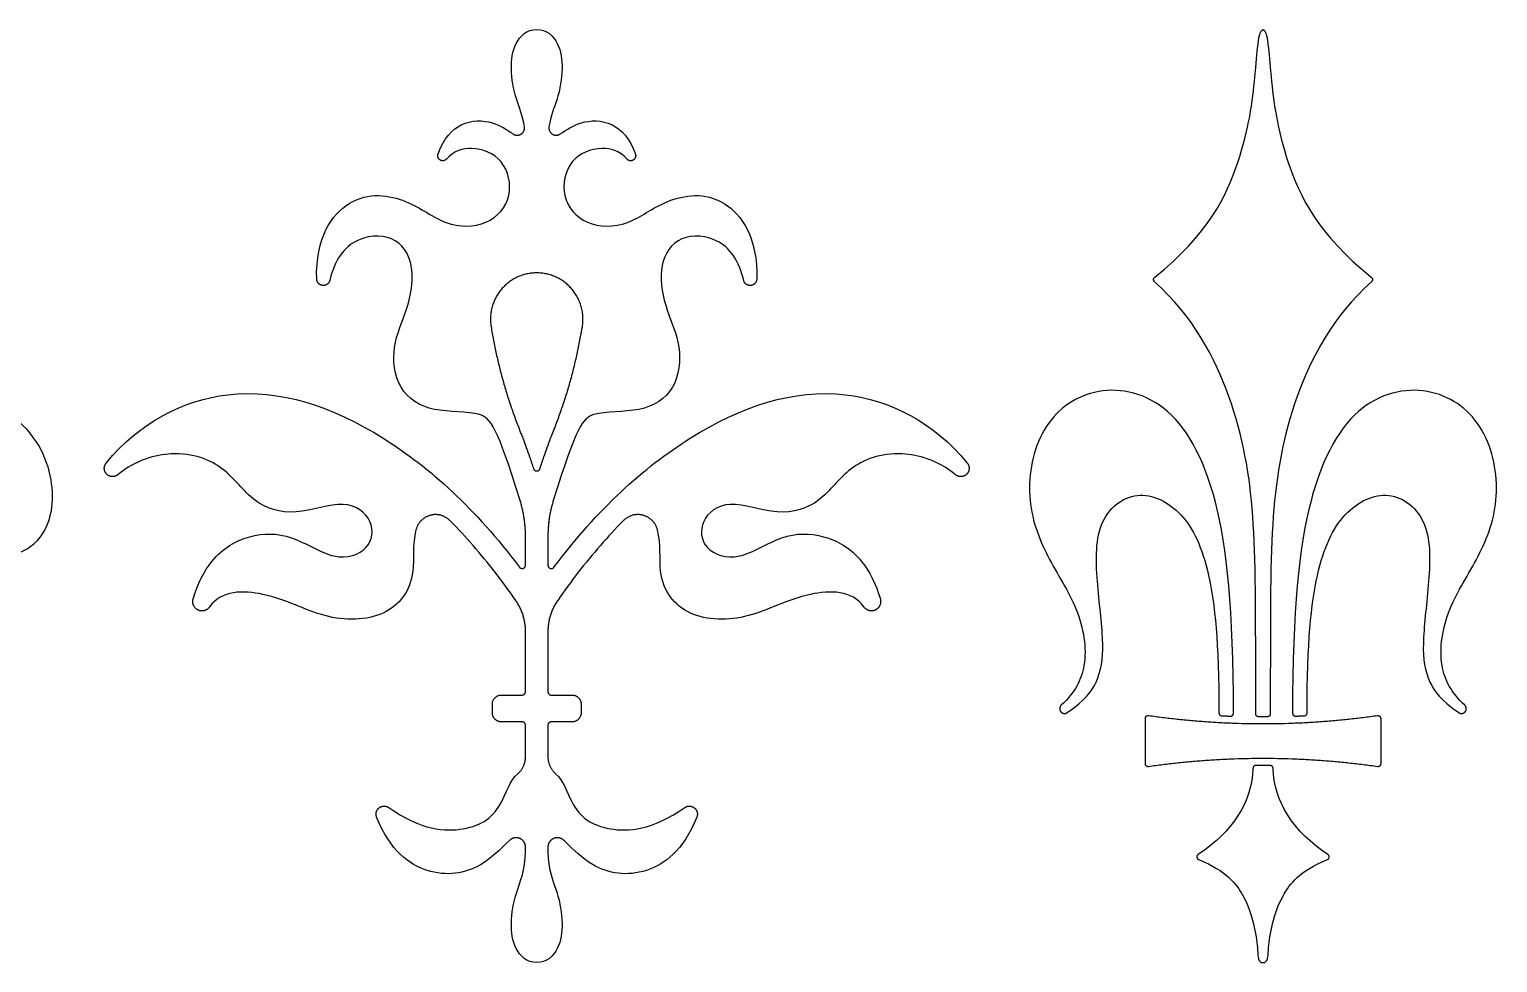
# Model space of a CAD drawing. Header units: millimetres. Extents: x -91 to 89, y -112 to 99.
# Drawn here: x 0.2 to 75.8, y 0.9 to 49 of the extents above; entities that cross this region are included whole.
import ezdxf

# ---------------------------------------------------------------- set-up
doc = ezdxf.new("R2010")
doc.units = ezdxf.units.MM
doc.header["$MEASUREMENT"] = 0
doc.layers.add('Layer 03', color=5, linetype='Continuous')

msp = doc.modelspace()

# ---------------------------------------------------------------- linework, layer by layer
at = {"layer": 'Layer 03'}
for p, q in [((25.713, 21.388), (25.713, 22.897)), ((26.868, 22.897), (26.868, 21.388)), ((25.713, 14.872), (25.713, 17.968)), ((26.868, 17.968), (26.868, 14.872)), ((24.469, 14.699), (25.54, 14.699)), ((27.042, 14.699), (28.113, 14.699)), ((24.005, 13.783), (24.005, 14.235)), ((28.577, 14.235), (28.577, 13.783)), ((25.54, 13.319), (24.469, 13.319)), ((25.713, 11.524), (25.713, 13.146)), ((26.868, 13.146), (26.868, 11.524)), ((28.113, 13.319), (27.042, 13.319)), ((57.649, 11.155), (57.649, 13.496)), ((69.774, 13.496), (69.774, 11.155)), ((25.713, 6.625), (25.713, 6.869)), ((26.868, 6.869), (26.868, 6.625))]:
    msp.add_line(p, q, dxfattribs=at)
for points, knots in [([(25.66, 43.974), (25.571, 44.535), (25.139, 45.53), (24.914, 46.984), (25.094, 48.31), (25.769, 48.99), (26.291, 48.99)], [303.817266, 303.817266, 303.817266, 303.817266, 304.03135, 304.32535, 304.61935, 304.91335, 304.91335, 304.91335, 304.91335]), ([(26.291, 48.99), (26.813, 48.99), (27.488, 48.31), (27.668, 46.984), (27.443, 45.53), (27.011, 44.535), (26.922, 43.974)], [304.91335, 304.91335, 304.91335, 304.91335, 305.207349, 305.501349, 305.795349, 306.009433, 306.009433, 306.009433, 306.009433]), ([(58.131, 36.217), (60.888, 38.429), (62.808, 42.468), (63.358, 46.674), (63.468, 48.99), (63.711, 48.99)], [177.575389, 177.575389, 177.575389, 177.575389, 179.543274, 181.544219, 183.545165, 183.545165, 183.545165, 183.545165]), ([(63.711, 48.99), (63.955, 48.99), (64.065, 46.674), (64.615, 42.468), (66.535, 38.429), (69.292, 36.217)], [183.545165, 183.545165, 183.545165, 183.545165, 185.54611, 187.547056, 189.51494, 189.51494, 189.51494, 189.51494]), ([(21.206, 42.561), (21.496, 43.4), (22.447, 44.354), (24.09, 44.289), (24.776, 43.803), (25.079, 43.601)], [302.7925204, 302.7925204, 302.7925204, 302.7925204, 303.0594949, 303.3692207, 303.6661525, 303.6661525, 303.6661525, 303.6661525]), ([(27.503, 43.601), (27.806, 43.803), (28.491, 44.289), (30.135, 44.354), (31.086, 43.4), (31.376, 42.561)], [306.1605466, 306.1605466, 306.1605466, 306.1605466, 306.4574784, 306.7672042, 307.0341787, 307.0341787, 307.0341787, 307.0341787]), ([(14.954, 36.129), (14.895, 38.241), (16.629, 40.787), (19.786, 40.288), (21.519, 38.794), (23.849, 38.794), (25.141, 40.352), (24.67, 42.383), (23.034, 43.018), (22.038, 42.743), (21.638, 42.304)], [299.010928, 299.010928, 299.010928, 299.010928, 299.445505, 299.919495, 300.393484, 300.867474, 301.341463, 301.815453, 302.289443, 302.671198, 302.671198, 302.671198, 302.671198]), ([(30.944, 42.304), (30.544, 42.743), (29.548, 43.018), (27.912, 42.383), (27.441, 40.352), (28.733, 38.794), (31.063, 38.794), (32.796, 40.288), (35.952, 40.787), (37.687, 38.241), (37.628, 36.129)], [307.155501, 307.155501, 307.155501, 307.155501, 307.537257, 308.011246, 308.485236, 308.959225, 309.433215, 309.907204, 310.381194, 310.815771, 310.815771, 310.815771, 310.815771]), ([(25.436, 24.723), (24.238, 28.566), (23.581, 29.402), (20.869, 29.182), (19.039, 30.352), (18.782, 32.734), (19.639, 34.441), (20.08, 36.682), (19.217, 38.351), (17.181, 38.482), (15.951, 37.349), (15.628, 36.056)], [294.392753, 294.392753, 294.392753, 294.392753, 294.863711, 295.36918, 295.874649, 296.380119, 296.885588, 297.391058, 297.896527, 298.401996, 298.841138, 298.841138, 298.841138, 298.841138]), ([(36.954, 36.056), (36.631, 37.349), (35.4, 38.482), (33.365, 38.351), (32.502, 36.682), (32.943, 34.441), (33.8, 32.734), (33.543, 30.352), (31.713, 29.182), (29.001, 29.402), (28.343, 28.566), (27.146, 24.723)], [310.985561, 310.985561, 310.985561, 310.985561, 311.424703, 311.930172, 312.435641, 312.941111, 313.44658, 313.95205, 314.457519, 314.962989, 315.433946, 315.433946, 315.433946, 315.433946]), ([(63.335, 13.729), (63.335, 19.275), (63.349, 24.186), (62.363, 29.908), (60.115, 34.211), (58.125, 35.987)], [167.934517, 167.934517, 167.934517, 167.934517, 171.117794, 174.329515, 177.471168, 177.471168, 177.471168, 177.471168]), ([(69.298, 35.987), (67.308, 34.211), (65.06, 29.908), (64.074, 24.186), (64.088, 19.275), (64.088, 13.729)], [189.619162, 189.619162, 189.619162, 189.619162, 192.760815, 195.972534, 199.155812, 199.155812, 199.155812, 199.155812]), ([(-1.099, 21.873), (-0.41, 21.928), (0.981, 22.65), (1.683, 25.206), (0.3, 29.03), (-5.204, 31.389), (-11.508, 29.405), (-14.692, 25.18), (-15.892, 21.345), (-15.948, 18.487)], [193.858812, 193.858812, 193.858812, 193.858812, 194.467717, 195.35329, 196.238862, 197.124435, 198.010007, 198.895579, 199.737571, 199.737571, 199.737571, 199.737571]), ([(4.108, 26.648), (5.836, 28.77), (10.784, 31.228), (18.105, 28.814), (23.137, 24.304), (25.402, 21.284)], [288.982193, 288.982193, 288.982193, 288.982193, 290.457643, 292.197729, 293.735329, 293.735329, 293.735329, 293.735329]), ([(27.18, 21.284), (29.444, 24.304), (34.476, 28.814), (41.798, 31.228), (46.746, 28.77), (48.474, 26.648)], [316.09137, 316.09137, 316.09137, 316.09137, 317.62897, 319.369056, 320.844506, 320.844506, 320.844506, 320.844506]), ([(62.189, 13.763), (62.183, 19.113), (61.555, 25.478), (58.781, 30.157), (54.834, 30.744), (52.095, 28.617), (51.388, 24.816), (52.516, 21.784), (54.294, 19.192), (54.777, 16.28), (54.017, 14.824), (53.318, 14.184)], [141.198372, 141.198372, 141.198372, 141.198372, 143.032519, 144.884512, 146.736505, 148.588498, 150.440492, 152.292485, 154.144478, 155.996471, 157.509856, 157.509856, 157.509856, 157.509856]), ([(74.105, 14.184), (73.406, 14.824), (72.646, 16.28), (73.129, 19.192), (74.907, 21.784), (76.035, 24.816), (75.328, 28.617), (72.589, 30.744), (68.642, 30.157), (65.868, 25.478), (65.24, 19.113), (65.234, 13.763)], [140.848231, 140.848231, 140.848231, 140.848231, 142.361616, 144.213609, 146.065603, 147.917596, 149.769589, 151.621583, 153.473576, 155.325569, 157.159716, 157.159716, 157.159716, 157.159716]), ([(25.478, 28.179), (25.512, 28.096), (25.668, 27.699), (25.883, 27.091), (26.059, 26.566), (26.126, 26.359)], [19.0427015, 19.0427015, 19.0427015, 19.0427015, 19.0892059, 19.2645196, 19.3772593, 19.3772593, 19.3772593, 19.3772593]), ([(26.456, 26.359), (26.523, 26.566), (26.699, 27.091), (26.914, 27.699), (27.07, 28.096), (27.104, 28.179)], [19.4524887, 19.4524887, 19.4524887, 19.4524887, 19.5652284, 19.7405421, 19.7870465, 19.7870465, 19.7870465, 19.7870465]), ([(8.586, 19.636), (8.805, 20.428), (9.68, 22.06), (11.497, 23.031), (13.635, 23.066), (15.913, 21.489), (17.77, 22.15), (17.957, 23.694), (16.532, 24.894), (13.81, 23.837), (11.602, 24.538), (10.327, 26.491), (7.955, 27.425), (5.672, 26.822), (4.707, 26.045)], [283.375193, 283.375193, 283.375193, 283.375193, 283.69686, 284.16919, 284.64152, 285.11385, 285.586181, 286.058511, 286.530841, 287.003171, 287.475502, 287.947832, 288.420162, 288.765342, 288.765342, 288.765342, 288.765342]), ([(47.875, 26.045), (46.91, 26.822), (44.627, 27.425), (42.255, 26.491), (40.98, 24.538), (38.772, 23.837), (36.05, 24.894), (34.625, 23.694), (34.812, 22.15), (36.669, 21.489), (38.947, 23.066), (41.085, 23.031), (42.902, 22.06), (43.777, 20.428), (43.995, 19.636)], [321.061358, 321.061358, 321.061358, 321.061358, 321.406537, 321.878867, 322.351197, 322.823528, 323.295858, 323.768188, 324.240518, 324.712849, 325.185179, 325.657509, 326.129839, 326.451506, 326.451506, 326.451506, 326.451506]), ([(53.629, 13.792), (54.562, 14.434), (55.285, 15.435), (55.573, 17.138), (55.148, 20.307), (55.008, 23.765), (57.181, 25.459), (59.662, 24.266), (61.031, 21.365), (61.435, 17.447), (61.44, 13.783)], [129.640599, 129.640599, 129.640599, 129.640599, 130.832915, 132.263675, 133.694434, 135.125194, 136.555953, 137.986713, 139.417472, 140.830015, 140.830015, 140.830015, 140.830015]), ([(65.983, 13.783), (65.988, 17.447), (66.392, 21.365), (67.761, 24.266), (70.242, 25.459), (72.415, 23.765), (72.275, 20.307), (71.85, 17.138), (72.138, 15.435), (72.861, 14.434), (73.794, 13.792)], [157.528073, 157.528073, 157.528073, 157.528073, 158.940615, 160.371375, 161.802134, 163.232894, 164.663653, 166.094413, 167.525172, 168.717489, 168.717489, 168.717489, 168.717489]), ([(25.21, 19.576), (24.528, 20.557), (23.441, 21.968), (22.23, 23.272), (21.818, 23.686)], [278.9959945, 278.9959945, 278.9959945, 278.9959945, 279.6164352, 279.919943, 279.919943, 279.919943, 279.919943]), ([(30.764, 23.686), (30.352, 23.272), (29.141, 21.968), (28.054, 20.557), (27.372, 19.576)], [329.9067561, 329.9067561, 329.9067561, 329.9067561, 330.2102639, 330.8307046, 330.8307046, 330.8307046, 330.8307046]), ([(20.071, 23.215), (19.871, 22.447), (20.155, 20.553), (18.638, 18.544), (15.307, 18.501), (12.635, 20.08), (10.032, 20.107), (9.438, 19.24)], [280.299495, 280.299495, 280.299495, 280.299495, 280.702213, 281.343483, 281.984753, 282.626023, 283.143506, 283.143506, 283.143506, 283.143506]), ([(43.144, 19.24), (42.55, 20.107), (39.947, 20.08), (37.275, 18.501), (33.943, 18.544), (32.427, 20.553), (32.711, 22.447), (32.511, 23.215)], [326.683193, 326.683193, 326.683193, 326.683193, 327.200676, 327.841946, 328.483216, 329.124486, 329.527204, 329.527204, 329.527204, 329.527204]), ([(18.663, 8.901), (20.347, 7.725), (22.946, 7.572), (24.458, 8.71), (24.894, 10.274), (25.318, 10.647)], [275.311001, 275.311001, 275.311001, 275.311001, 275.883913, 276.510117, 276.915113, 276.915113, 276.915113, 276.915113]), ([(27.264, 10.647), (27.688, 10.274), (28.124, 8.71), (29.636, 7.572), (32.235, 7.725), (33.919, 8.901)], [332.911586, 332.911586, 332.911586, 332.911586, 333.316582, 333.942786, 334.515699, 334.515699, 334.515699, 334.515699]), ([(24.898, 7.215), (24.378, 6.712), (23.242, 5.598), (20.759, 5.204), (18.745, 6.666), (18.043, 8.408)], [273.490789, 273.490789, 273.490789, 273.490789, 273.915089, 274.54506, 275.127542, 275.127542, 275.127542, 275.127542]), ([(34.539, 8.408), (33.837, 6.666), (31.823, 5.204), (29.339, 5.598), (28.204, 6.712), (27.684, 7.215)], [334.699157, 334.699157, 334.699157, 334.699157, 335.281639, 335.91161, 336.33591, 336.33591, 336.33591, 336.33591]), ([(60.397, 6.22), (61.838, 5.635), (62.868, 4.259), (63.31, 2.654), (63.465, 1.52), (63.446, 0.914), (63.711, 0.914)], [60.44195, 60.44195, 60.44195, 60.44195, 61.123822, 61.847783, 62.571744, 63.295705, 63.295705, 63.295705, 63.295705]), ([(63.711, 0.914), (63.977, 0.914), (63.958, 1.52), (64.113, 2.654), (64.555, 4.259), (65.585, 5.635), (67.026, 6.22)], [63.295705, 63.295705, 63.295705, 63.295705, 64.019666, 64.743627, 65.467588, 66.149461, 66.149461, 66.149461, 66.149461])]:
    msp.add_open_spline(points, degree=3, knots=knots, dxfattribs=at)
for points, weights, knots in [([(25.079, 43.601), (25.284, 43.464), (25.491, 43.597), (25.698, 43.731), (25.66, 43.974)], [1, 0.837101096609, 1, 0.837101096609, 1], [303.6661525, 303.6661525, 303.6661525, 303.7417092, 303.7417092, 303.8172659, 303.8172659, 303.8172659]), ([(26.922, 43.974), (26.883, 43.731), (27.091, 43.597), (27.298, 43.464), (27.503, 43.601)], [1, 0.837101096609, 1, 0.837101096609, 1], [306.0094332, 306.0094332, 306.0094332, 306.0849899, 306.0849899, 306.1605466, 306.1605466, 306.1605466]), ([(21.638, 42.304), (21.497, 42.15), (21.318, 42.257), (21.138, 42.364), (21.206, 42.561)], [1, 0.775439091924, 1, 0.775439091924, 1], [302.6711979, 302.6711979, 302.6711979, 302.7318592, 302.7318592, 302.7925204, 302.7925204, 302.7925204]), ([(31.376, 42.561), (31.444, 42.364), (31.264, 42.257), (31.085, 42.15), (30.944, 42.304)], [1, 0.775439091924, 1, 0.775439091924, 1], [307.0341787, 307.0341787, 307.0341787, 307.0948399, 307.0948399, 307.1555012, 307.1555012, 307.1555012]), ([(28.643, 33.68), (28.819, 34.767), (28.105, 35.606), (27.392, 36.444), (26.291, 36.444), (25.19, 36.444), (24.477, 35.606), (23.763, 34.767), (23.939, 33.68)], [1, 0.90778015636, 1, 0.90778015636, 1, 0.90778015636, 1, 0.90778015636, 1], [16.622697, 16.622697, 16.622697, 16.979867, 16.979867, 17.337037, 17.337037, 17.694207, 17.694207, 18.051376, 18.051376, 18.051376]), ([(15.628, 36.056), (15.555, 35.767), (15.259, 35.799), (14.963, 35.831), (14.954, 36.129)], [1, 0.753712288056, 1, 0.753712288056, 1], [298.8411382, 298.8411382, 298.8411382, 298.926033, 298.926033, 299.0109278, 299.0109278, 299.0109278]), ([(37.628, 36.129), (37.619, 35.831), (37.323, 35.799), (37.026, 35.767), (36.954, 36.056)], [1, 0.753712288056, 1, 0.753712288056, 1], [310.8157714, 310.8157714, 310.8157714, 310.9006661, 310.9006661, 310.9855609, 310.9855609, 310.9855609]), ([(58.125, 35.987), (58.072, 36.033), (58.074, 36.103), (58.076, 36.173), (58.131, 36.217)], [1, 0.907183110859, 1, 0.907183110859, 1], [177.4711678, 177.4711678, 177.4711678, 177.5232785, 177.5232785, 177.5753893, 177.5753893, 177.5753893]), ([(69.292, 36.217), (69.347, 36.173), (69.349, 36.103), (69.351, 36.033), (69.298, 35.987)], [1, 0.907183110859, 1, 0.907183110859, 1], [189.51494, 189.51494, 189.51494, 189.5670507, 189.5670507, 189.6191615, 189.6191615, 189.6191615]), ([(4.707, 26.045), (4.407, 25.804), (4.136, 26.077), (3.865, 26.35), (4.108, 26.648)], [1, 0.743185442992, 1, 0.743185442992, 1], [288.7653415, 288.7653415, 288.7653415, 288.8737674, 288.8737674, 288.9821933, 288.9821933, 288.9821933]), ([(48.474, 26.648), (48.717, 26.35), (48.446, 26.077), (48.175, 25.804), (47.875, 26.045)], [1, 0.743185442992, 1, 0.743185442992, 1], [320.8445058, 320.8445058, 320.8445058, 320.9529317, 320.9529317, 321.0613576, 321.0613576, 321.0613576]), ([(26.126, 26.359), (26.165, 26.24), (26.291, 26.24), (26.416, 26.24), (26.456, 26.359)], [1, 0.809842780921, 1, 0.809842780921, 1], [19.37725927, 19.37725927, 19.37725927, 19.414874, 19.414874, 19.45248874, 19.45248874, 19.45248874]), ([(21.818, 23.686), (21.391, 24.115), (20.808, 23.957), (20.224, 23.8), (20.071, 23.215)], [1, 0.864884982127, 1, 0.864884982127, 1], [279.919943, 279.919943, 279.919943, 280.1097189, 280.1097189, 280.2994948, 280.2994948, 280.2994948]), ([(32.511, 23.215), (32.358, 23.8), (31.774, 23.957), (31.19, 24.115), (30.764, 23.686)], [1, 0.864884982127, 1, 0.864884982127, 1], [329.5272043, 329.5272043, 329.5272043, 329.7169802, 329.7169802, 329.9067561, 329.9067561, 329.9067561]), ([(25.402, 21.284), (25.477, 21.184), (25.595, 21.223), (25.713, 21.263), (25.713, 21.388)], [1, 0.811214308789, 1, 0.811214308789, 1], [293.73532946, 293.73532946, 293.73532946, 293.7728037, 293.7728037, 293.81027793, 293.81027793, 293.81027793]), ([(26.868, 21.388), (26.868, 21.263), (26.987, 21.223), (27.105, 21.184), (27.18, 21.284)], [1, 0.811214308789, 1, 0.811214308789, 1], [316.01642118, 316.01642118, 316.01642118, 316.05389541, 316.05389541, 316.09136965, 316.09136965, 316.09136965]), ([(9.438, 19.24), (9.21, 18.907), (8.845, 19.077), (8.479, 19.247), (8.586, 19.636)], [1, 0.763138297494, 1, 0.763138297494, 1], [283.1435057, 283.1435057, 283.1435057, 283.2593494, 283.2593494, 283.3751931, 283.3751931, 283.3751931]), ([(43.995, 19.636), (44.103, 19.247), (43.737, 19.077), (43.372, 18.907), (43.144, 19.24)], [1, 0.763138297494, 1, 0.763138297494, 1], [326.451506, 326.451506, 326.451506, 326.5673497, 326.5673497, 326.6831934, 326.6831934, 326.6831934]), ([(53.318, 14.184), (53.145, 14.026), (53.291, 13.843), (53.436, 13.659), (53.629, 13.792)], [1, 0.73102594384, 1, 0.73102594384, 1], [129.34021, 129.34021, 129.34021, 129.4904044, 129.4904044, 129.6405988, 129.6405988, 129.6405988]), ([(57.649, 13.496), (57.649, 13.565), (57.701, 13.61), (57.753, 13.655), (57.821, 13.645)], [1, 0.909701334434, 1, 0.909701334434, 1], [47.6553262, 47.6553262, 47.6553262, 47.706714, 47.706714, 47.7581018, 47.7581018, 47.7581018]), ([(62.032, 13.612), (62.096, 13.61), (62.143, 13.654), (62.189, 13.699), (62.189, 13.763)], [1, 0.919823986312, 1, 0.919823986312, 1], [141.10161205, 141.10161205, 141.10161205, 141.14999182, 141.14999182, 141.19837159, 141.19837159, 141.19837159]), ([(65.234, 13.763), (65.234, 13.699), (65.28, 13.654), (65.327, 13.61), (65.391, 13.612)], [1, 0.919823986312, 1, 0.919823986312, 1], [157.15971613, 157.15971613, 157.15971613, 157.20809589, 157.20809589, 157.25647566, 157.25647566, 157.25647566]), ([(69.602, 13.645), (69.67, 13.655), (69.722, 13.61), (69.774, 13.565), (69.774, 13.496)], [1, 0.909701334434, 1, 0.909701334434, 1], [52.4655189, 52.4655189, 52.4655189, 52.5169067, 52.5169067, 52.5682946, 52.5682946, 52.5682946]), ([(73.794, 13.792), (73.987, 13.659), (74.132, 13.843), (74.278, 14.026), (74.105, 14.184)], [1, 0.73102594384, 1, 0.73102594384, 1], [140.5478426, 140.5478426, 140.5478426, 140.698037, 140.698037, 140.8482315, 140.8482315, 140.8482315]), ([(57.821, 11.006), (57.753, 10.996), (57.701, 11.041), (57.649, 11.086), (57.649, 11.155)], [1, 0.909701334434, 1, 0.909701334434, 1], [46.6202354, 46.6202354, 46.6202354, 46.6716233, 46.6716233, 46.7230111, 46.7230111, 46.7230111]), ([(69.774, 11.155), (69.774, 11.086), (69.722, 11.041), (69.67, 10.996), (69.602, 11.006)], [1, 0.909701334434, 1, 0.909701334434, 1], [53.5006096, 53.5006096, 53.5006096, 53.5519975, 53.5519975, 53.6033853, 53.6033853, 53.6033853]), ([(18.043, 8.408), (17.928, 8.694), (18.169, 8.886), (18.411, 9.077), (18.663, 8.901)], [1, 0.801712535553, 1, 0.801712535553, 1], [275.1275419, 275.1275419, 275.1275419, 275.2192712, 275.2192712, 275.3110005, 275.3110005, 275.3110005]), ([(33.919, 8.901), (34.171, 9.077), (34.413, 8.886), (34.654, 8.694), (34.539, 8.408)], [1, 0.801712535552, 1, 0.801712535552, 1], [334.5156986, 334.5156986, 334.5156986, 334.6074279, 334.6074279, 334.6991572, 334.6991572, 334.6991572]), ([(25.713, 6.869), (25.713, 7.188), (25.42, 7.312), (25.127, 7.437), (24.898, 7.215)], [1, 0.833759618293, 1, 0.833759618293, 1], [338.9673422, 338.9673422, 338.9673422, 339.0648146, 339.0648146, 339.1622871, 339.1622871, 339.1622871]), ([(27.684, 7.215), (27.455, 7.437), (27.162, 7.312), (26.868, 7.188), (26.868, 6.869)], [1, 0.833759618293, 1, 0.833759618293, 1], [336.3359096, 336.3359096, 336.3359096, 336.4333821, 336.4333821, 336.5308545, 336.5308545, 336.5308545]), ([(60.371, 6.485), (60.294, 6.435), (60.303, 6.345), (60.312, 6.254), (60.397, 6.22)], [1, 0.855323940395, 1, 0.855323940395, 1], [60.3112409, 60.3112409, 60.3112409, 60.3765954, 60.3765954, 60.4419498, 60.4419498, 60.4419498]), ([(67.026, 6.22), (67.111, 6.254), (67.12, 6.345), (67.128, 6.435), (67.052, 6.485)], [1, 0.855323940395, 1, 0.855323940395, 1], [66.1494606, 66.1494606, 66.1494606, 66.2148151, 66.2148151, 66.2801696, 66.2801696, 66.2801696])]:
    msp.add_rational_spline(points, weights, degree=2, knots=knots, dxfattribs=at)
for points, weights in [([(23.939, 33.68), (24.398, 30.843), (25.478, 28.179)], [1, 0.993704564326, 1]), ([(27.104, 28.179), (28.183, 30.843), (28.643, 33.68)], [1, 0.993704564326, 1]), ([(25.713, 22.897), (25.713, 23.831), (25.436, 24.723)], [1, 0.988621495929, 1]), ([(27.146, 24.723), (26.868, 23.831), (26.868, 22.897)], [1, 0.988621495929, 1]), ([(25.713, 17.968), (25.713, 18.851), (25.21, 19.576)], [1, 0.95426979617, 1]), ([(27.372, 19.576), (26.868, 18.851), (26.868, 17.968)], [1, 0.95426979617, 1]), ([(24.005, 14.235), (24.005, 14.699), (24.469, 14.699)], [1, 0.707106781187, 1]), ([(25.54, 14.699), (25.713, 14.699), (25.713, 14.872)], [1, 0.707106781187, 1]), ([(26.868, 14.872), (26.868, 14.699), (27.042, 14.699)], [1, 0.707106781187, 1]), ([(28.113, 14.699), (28.577, 14.699), (28.577, 14.235)], [1, 0.707106781187, 1]), ([(24.469, 13.319), (24.005, 13.319), (24.005, 13.783)], [1, 0.707106781186, 1]), ([(28.577, 13.783), (28.577, 13.319), (28.113, 13.319)], [1, 0.707106781186, 1]), ([(57.821, 13.645), (63.711, 12.802), (69.602, 13.645)], [1, 0.989916256585, 1]), ([(61.44, 13.783), (61.44, 13.64), (61.583, 13.633)], [1, 0.725604353768, 1]), ([(61.583, 13.633), (61.807, 13.621), (62.032, 13.612)], [1, 0.999985144338, 1]), ([(63.485, 13.579), (63.335, 13.579), (63.335, 13.729)], [1, 0.709040449452, 1]), ([(64.088, 13.729), (64.088, 13.579), (63.938, 13.579)], [1, 0.709040449451, 1]), ([(65.391, 13.612), (65.616, 13.621), (65.84, 13.633)], [1, 0.999985144338, 1]), ([(65.84, 13.633), (65.983, 13.64), (65.983, 13.783)], [1, 0.725604353768, 1]), ([(25.713, 13.146), (25.713, 13.319), (25.54, 13.319)], [1, 0.707106781186, 1]), ([(27.042, 13.319), (26.868, 13.319), (26.868, 13.146)], [1, 0.707106781186, 1]), ([(63.938, 13.579), (63.711, 13.577), (63.485, 13.579)], [1, 0.999984868443, 1]), ([(25.318, 10.647), (25.713, 10.996), (25.713, 11.524)], [1, 0.911415532147, 1]), ([(26.868, 11.524), (26.868, 10.996), (27.264, 10.647)], [1, 0.911415532147, 1]), ([(69.602, 11.006), (63.711, 11.848), (57.821, 11.006)], [1, 0.989916256585, 1]), ([(63.344, 11.071), (63.199, 11.07), (63.195, 10.925)], [1, 0.721060506879, 1]), ([(64.079, 11.071), (63.711, 11.074), (63.344, 11.071)], [1, 0.999960221055, 1]), ([(64.228, 10.925), (64.224, 11.07), (64.079, 11.071)], [1, 0.72106050688, 1])]:
    msp.add_rational_spline(points, weights, degree=2, dxfattribs=at)
for points in [[(63.195, 10.925), (63.142, 9.222), (62.157, 7.65), (60.371, 6.485)], [(67.052, 6.485), (65.266, 7.65), (64.281, 9.222), (64.228, 10.925)], [(26.291, 0.914), (25.769, 0.914), (25.094, 1.594), (24.914, 2.92), (25.162, 4.519), (25.713, 5.683), (25.713, 6.625)], [(26.868, 6.625), (26.868, 5.683), (27.42, 4.519), (27.668, 2.92), (27.488, 1.594), (26.813, 0.914), (26.291, 0.914)]]:
    msp.add_open_spline(points, degree=3, dxfattribs=at)

doc.saveas('drawing.dxf')
